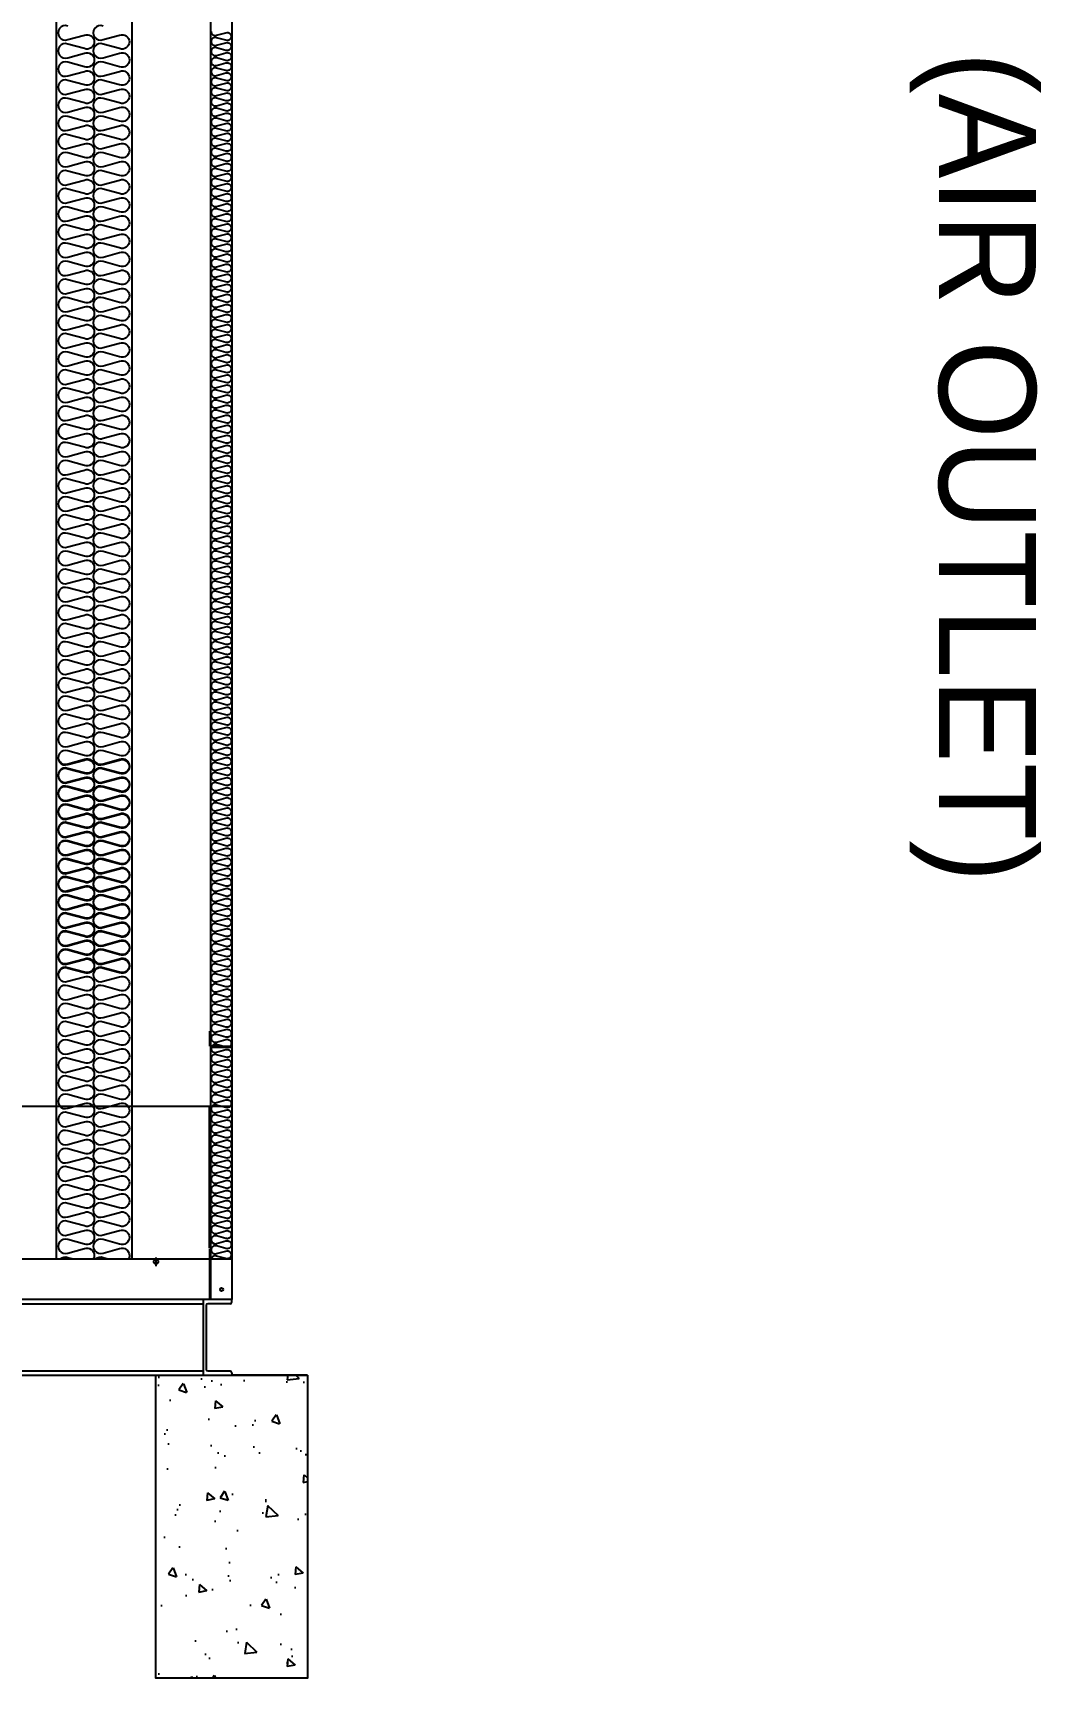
# Model space of a CAD drawing. Header units: millimetres. Extents: x 3347 to 35460, y 2813 to 25521.
# Drawn here: x 10565 to 12562, y 9870 to 13130 of the extents above; entities that cross this region are included whole.
import ezdxf
from ezdxf.enums import TextEntityAlignment as Align

# ---------------------------------------------------------------- set-up
doc = ezdxf.new("R2010")
doc.units = ezdxf.units.MM
doc.linetypes.add('CENTER', pattern=[2, 1.25, -0.25, 0.25, -0.25])
doc.linetypes.add('HIDDEN', pattern=[0.375, 0.25, -0.125])
for name, color, linetype in [('center', 1, 'CENTER'), ('SMS', 220, 'Continuous'), ('냉각탑', 4, 'Continuous'), ('냉각탑_text', 3, 'Continuous'), ('냉각탑_찬넬방진', 1, 'Continuous')]:
    doc.layers.add(name, color=color, linetype=linetype)
doc.styles.add('돋움', font='Dotum.ttf')

# ---------------------------------------------------------------- blocks, each defined once
blk = doc.blocks.new('3')
at = {"color": 7}
for p, q in [((10917.2, 14220.2), (10917.2, 10700.2)), ((10959.2, 14220.2), (10959.2, 10620.2)), ((10611.2, 14178.2), (10611.2, 10700.2)), ((10761.2, 14178.2), (10761.2, 10700.2)), ((10959.2, 10700.2), (6759.2, 10700.2))]:
    blk.add_line(p, q, dxfattribs=at)
for p, q in [((10959.2, 14220.2), (10959.2, 10620.2)), ((10917.2, 13828.2), (10917.2, 11122.2)), ((10959.2, 13828.2), (10959.2, 11122.2)), ((10915.2, 11152.2), (10915.2, 11122.2)), ((10917.2, 11122.2), (10959.2, 11122.2)), ((10917.2, 11120.2), (10959.2, 11120.2)), ((10917.2, 11120.2), (10917.2, 10620.2)), ((10959.2, 11120.2), (10959.2, 10822.2)), ((10959.2, 11120.2), (10959.2, 10620.2)), ((6803.2, 11003.2), (10959.2, 11003.2)), ((10915.2, 10722.2), (10915.2, 11003.2)), ((10915.2, 10720.2), (10915.2, 10620.2)), ((10959.2, 10620.2), (6759.2, 10620.2)), ((10959.2, 10620.2), (6803.2, 10620.2)), ((10959.2, 10620.2), (8860.2, 10620.2)), ((10959.2, 10620.2), (10917.2, 10620.2)), ((10959.2, 10620.2), (10917.2, 10620.2))]:
    blk.add_line(p, q)
at = {"ltscale": 500}
blk.add_line((11009.2, 10470.2), (10959.2, 10470.2), dxfattribs=at)
at = {"ltscale": 500, "elevation": 0}
blk.add_lwpolyline([(6759.2, 14220.2), (10959.2, 14220.2), (10959.2, 10620.2), (6759.2, 10620.2)], close=True, dxfattribs=at)
for centre, radius in [((10809.2, 10695.2), 4.5), ((10939.2, 10640.2), 3)]:
    blk.add_circle(centre, radius)
at = {"layer": 'center'}
blk.add_line((10809.2, 10703.7), (10809.2, 10686.7), dxfattribs=at)
at = {"layer": 'SMS', "color": 5, "elevation": 0}
for points in [[(10918.3, 13132.9, 0.524856), (10929.1, 13125.4), (10947.4, 13130.4, -1.449198), (10947.4, 13115.4), (10929.1, 13120.4, 0.524856), (10918.3, 13112.9, 0.524856), (10929.1, 13105.5), (10947.4, 13110.4, -1.449198), (10947.4, 13095.5), (10929.1, 13100.4, 0.524856), (10918.3, 13093, 0.524856), (10929.1, 13085.5), (10947.4, 13090.5, -1.449198), (10947.4, 13075.5), (10929.1, 13080.5, 0.524856), (10918.3, 13073, 0.524856), (10929.1, 13065.6), (10947.4, 13070.5, -1.449198), (10947.4, 13055.6), (10929.1, 13060.5, 0.524856), (10918.3, 13053.1, 0.417249), (10926.4, 13045.1)], [(10634.7, 13143.7, 1.449198), (10634.7, 13116.8), (10667.6, 13125.7, -0.524856), (10687, 13112.3, -0.524856), (10667.6, 13098.9), (10634.7, 13107.8, 1.449198), (10634.7, 13080.9), (10667.6, 13089.8, -0.524856), (10687, 13076.4, -0.524856), (10667.6, 13063), (10634.7, 13071.9, 1.449198), (10634.7, 13045), (10667.6, 13053.9, -0.524856), (10687, 13040.5, -0.524856), (10667.6, 13027.1), (10634.7, 13036, 1.449198), (10634.7, 13009.1), (10667.6, 13018, -0.524856), (10687, 13004.6, -0.524856), (10667.6, 12991.2), (10634.7, 13000.1, 1.449198), (10634.7, 12973.2), (10667.6, 12982.1, -0.524856), (10687, 12968.7, -0.524856), (10667.6, 12955.2), (10634.7, 12964.2, 1.449198), (10634.7, 12937.3), (10667.6, 12946.2, -0.524856), (10687, 12932.8, -0.524856), (10667.6, 12919.3), (10634.7, 12928.2, 1.449198), (10634.7, 12901.4), (10667.6, 12910.3, -0.524856), (10687, 12896.9, -0.524856), (10667.6, 12883.4), (10634.7, 12892.3, 1.449198), (10634.7, 12865.5), (10667.6, 12874.4, -0.524856), (10687, 12860.9, -0.524856), (10667.6, 12847.5), (10634.7, 12856.4, 1.449198), (10634.7, 12829.6), (10667.6, 12838.5, -0.524856), (10687, 12825, -0.524856), (10667.6, 12811.6), (10634.7, 12820.5, 1.449198), (10634.7, 12793.7), (10667.6, 12802.6, -0.524856), (10687, 12789.1, -0.524856), (10667.6, 12775.7), (10634.7, 12784.6, 1.449198), (10634.7, 12757.7), (10667.6, 12766.6, -0.524856), (10687, 12753.2, -0.524856), (10667.6, 12739.8), (10634.7, 12748.7, 1.449198), (10634.7, 12721.8), (10667.6, 12730.7, -0.524856), (10687, 12717.3, -0.524856), (10667.6, 12703.9), (10634.7, 12712.8, 1.449198), (10634.7, 12685.9), (10667.6, 12694.8, -0.524856), (10687, 12681.4, -0.524856), (10667.6, 12668), (10634.7, 12676.9, 1.449198), (10634.7, 12650), (10667.6, 12658.9, -0.524856), (10687, 12645.5, -0.524856), (10667.6, 12632.1), (10634.7, 12641, 1.449198), (10634.7, 12614.1), (10667.6, 12623, -0.524856), (10687, 12609.6, -0.524856), (10667.6, 12596.1), (10634.7, 12605.1, 1.449198), (10634.7, 12578.2), (10667.6, 12587.1, -0.524856), (10687, 12573.7, -0.524856), (10667.6, 12560.2), (10634.7, 12569.1, 1.449198), (10634.7, 12542.3), (10667.6, 12551.2, -0.524856), (10687, 12537.8, -0.524856), (10667.6, 12524.3), (10634.7, 12533.2, 1.449198), (10634.7, 12506.4), (10667.6, 12515.3, -0.524856), (10687, 12501.8, -0.524856), (10667.6, 12488.4), (10634.7, 12497.3, 1.449198), (10634.7, 12470.5), (10667.6, 12479.4, -0.524856), (10687, 12465.9, -0.524856), (10667.6, 12452.5), (10634.7, 12461.4, 1.449198), (10634.7, 12434.6), (10667.6, 12443.5, -0.524856), (10687, 12430, -0.524856), (10667.6, 12416.6), (10634.7, 12425.5, 1.449198), (10634.7, 12398.6), (10667.6, 12407.5, -0.524856), (10687, 12394.1, -0.524856), (10667.6, 12380.7), (10634.7, 12389.6, 1.449198), (10634.7, 12362.7), (10667.6, 12371.6, -0.524856), (10687, 12358.2, -0.524856), (10667.6, 12344.8), (10634.7, 12353.7, 1.449198), (10634.7, 12326.8), (10667.6, 12335.7, -0.524856), (10687, 12322.3, -0.417249), (10672.5, 12307.9)], [(10704.3, 13143.7, 1.449198), (10704.3, 13116.8), (10737.2, 13125.7, -0.524856), (10756.6, 13112.3, -0.524856), (10737.2, 13098.9), (10704.3, 13107.8, 1.449198), (10704.3, 13080.9), (10737.2, 13089.8, -0.524856), (10756.6, 13076.4, -0.524856), (10737.2, 13063), (10704.3, 13071.9, 1.449198), (10704.3, 13045), (10737.2, 13053.9, -0.524856), (10756.6, 13040.5, -0.524856), (10737.2, 13027.1), (10704.3, 13036, 1.449198), (10704.3, 13009.1), (10737.2, 13018, -0.524856), (10756.6, 13004.6, -0.524856), (10737.2, 12991.2), (10704.3, 13000.1, 1.449198), (10704.3, 12973.2), (10737.2, 12982.1, -0.524856), (10756.6, 12968.7, -0.524856), (10737.2, 12955.2), (10704.3, 12964.2, 1.449198), (10704.3, 12937.3), (10737.2, 12946.2, -0.524856), (10756.6, 12932.8, -0.524856), (10737.2, 12919.3), (10704.3, 12928.2, 1.449198), (10704.3, 12901.4), (10737.2, 12910.3, -0.524856), (10756.6, 12896.9, -0.524856), (10737.2, 12883.4), (10704.3, 12892.3, 1.449198), (10704.3, 12865.5), (10737.2, 12874.4, -0.524856), (10756.6, 12860.9, -0.524856), (10737.2, 12847.5), (10704.3, 12856.4, 1.449198), (10704.3, 12829.6), (10737.2, 12838.5, -0.524856), (10756.6, 12825, -0.524856), (10737.2, 12811.6), (10704.3, 12820.5, 1.449198), (10704.3, 12793.7), (10737.2, 12802.6, -0.524856), (10756.6, 12789.1, -0.524856), (10737.2, 12775.7), (10704.3, 12784.6, 1.449198), (10704.3, 12757.7), (10737.2, 12766.6, -0.524856), (10756.6, 12753.2, -0.524856), (10737.2, 12739.8), (10704.3, 12748.7, 1.449198), (10704.3, 12721.8), (10737.2, 12730.7, -0.524856), (10756.6, 12717.3, -0.524856), (10737.2, 12703.9), (10704.3, 12712.8, 1.449198), (10704.3, 12685.9), (10737.2, 12694.8, -0.524856), (10756.6, 12681.4, -0.524856), (10737.2, 12668), (10704.3, 12676.9, 1.449198), (10704.3, 12650), (10737.2, 12658.9, -0.524856), (10756.6, 12645.5, -0.524856), (10737.2, 12632.1), (10704.3, 12641, 1.449198), (10704.3, 12614.1), (10737.2, 12623, -0.524856), (10756.6, 12609.6, -0.524856), (10737.2, 12596.1), (10704.3, 12605.1, 1.449198), (10704.3, 12578.2), (10737.2, 12587.1, -0.524856), (10756.6, 12573.7, -0.524856), (10737.2, 12560.2), (10704.3, 12569.1, 1.449198), (10704.3, 12542.3), (10737.2, 12551.2, -0.524856), (10756.6, 12537.8, -0.524856), (10737.2, 12524.3), (10704.3, 12533.2, 1.449198), (10704.3, 12506.4), (10737.2, 12515.3, -0.524856), (10756.6, 12501.8, -0.524856), (10737.2, 12488.4), (10704.3, 12497.3, 1.449198), (10704.3, 12470.5), (10737.2, 12479.4, -0.524856), (10756.6, 12465.9, -0.524856), (10737.2, 12452.5), (10704.3, 12461.4, 1.449198), (10704.3, 12434.6), (10737.2, 12443.5, -0.524856), (10756.6, 12430, -0.524856), (10737.2, 12416.6), (10704.3, 12425.5, 1.449198), (10704.3, 12398.6), (10737.2, 12407.5, -0.524856), (10756.6, 12394.1, -0.524856), (10737.2, 12380.7), (10704.3, 12389.6, 1.449198), (10704.3, 12362.7), (10737.2, 12371.6, -0.524856), (10756.6, 12358.2, -0.524856), (10737.2, 12344.8), (10704.3, 12353.7, 1.449198), (10704.3, 12326.8), (10737.2, 12335.7, -0.524856), (10756.6, 12322.3, -0.417249), (10742.1, 12307.9)], [(10958, 13061.1, -0.446849), (10947.4, 13055.6), (10929.1, 13060.5, 0.524856), (10918.3, 13053.1, 0.524856), (10929.1, 13045.6), (10947.4, 13050.6, -1.449198), (10947.4, 13035.6), (10929.1, 13040.6, 0.524856), (10918.3, 13033.1, 0.524856), (10929.1, 13025.7), (10947.4, 13030.6, -1.449198), (10947.4, 13015.7), (10929.1, 13020.6, 0.524856), (10918.3, 13013.2, 0.524856), (10929.1, 13005.7), (10947.4, 13010.7, -1.449198), (10947.4, 12995.7), (10929.1, 13000.7, 0.524856), (10918.3, 12993.2, 0.524856), (10929.1, 12985.8), (10947.4, 12990.7, -1.449198), (10947.4, 12975.8), (10929.1, 12980.7, 0.524856), (10918.3, 12973.3, 0.524856), (10929.1, 12965.8), (10947.4, 12970.8, -1.449198), (10947.4, 12955.8), (10929.1, 12960.8, 0.524856), (10918.3, 12953.3, 0.524856), (10929.1, 12945.9), (10947.4, 12950.8, -1.449198), (10947.4, 12935.9), (10929.1, 12940.8, 0.524856), (10918.3, 12933.4, 0.524856), (10929.1, 12925.9), (10947.4, 12930.9, -1.449198), (10947.4, 12915.9), (10929.1, 12920.9, 0.524856), (10918.3, 12913.4, 0.524856), (10929.1, 12906), (10947.4, 12910.9, -1.449198), (10947.4, 12896), (10929.1, 12900.9, 0.524856), (10918.3, 12893.5, 0.524856), (10929.1, 12886), (10947.4, 12891, -1.449198), (10947.4, 12876), (10929.1, 12881, 0.524856), (10918.3, 12873.5, 0.524856), (10929.1, 12866.1), (10947.4, 12871, -1.449198), (10947.4, 12856.1), (10929.1, 12861, 0.524856), (10918.3, 12853.6, 0.524856), (10929.1, 12846.1), (10947.4, 12851.1, -1.449198), (10947.4, 12836.1), (10929.1, 12841.1, 0.524856), (10918.3, 12833.6, 0.524856), (10929.1, 12826.2), (10947.4, 12831.1, -1.449198), (10947.4, 12816.2), (10929.1, 12821.1, 0.524856), (10918.3, 12813.7, 0.524856), (10929.1, 12806.2), (10947.4, 12811.2, -1.449198), (10947.4, 12796.2), (10929.1, 12801.2, 0.524856), (10918.3, 12793.7, 0.524856), (10929.1, 12786.3), (10947.4, 12791.2, -1.449198), (10947.4, 12776.3), (10929.1, 12781.2, 0.524856), (10918.3, 12773.8, 0.524856), (10929.1, 12766.3), (10947.4, 12771.3, -1.449198), (10947.4, 12756.3), (10929.1, 12761.3, 0.524856), (10918.3, 12753.8, 0.524856), (10929.1, 12746.4), (10947.4, 12751.3, -1.449198), (10947.4, 12736.4), (10929.1, 12741.3, 0.524856), (10918.3, 12733.9, 0.524856), (10929.1, 12726.4), (10947.4, 12731.4, -1.449198), (10947.4, 12716.4), (10929.1, 12721.4, 0.524856), (10918.3, 12713.9, 0.524856), (10929.1, 12706.5), (10947.4, 12711.4, -1.449198), (10947.4, 12696.5), (10929.1, 12701.4, 0.524856), (10918.3, 12694, 0.524856), (10929.1, 12686.5), (10947.4, 12691.5, -1.449198), (10947.4, 12676.5), (10929.1, 12681.5, 0.524856), (10918.3, 12674, 0.524856), (10929.1, 12666.6), (10947.4, 12671.5, -1.449198), (10947.4, 12656.6), (10929.1, 12661.5, 0.524856), (10918.3, 12654.1, 0.524856), (10929.1, 12646.6), (10947.4, 12651.6, -1.449198), (10947.4, 12636.6), (10929.1, 12641.6, 0.524856), (10918.3, 12634.1, 0.524856), (10929.1, 12626.7), (10947.4, 12631.6, -1.449198), (10947.4, 12616.7), (10929.1, 12621.6, 0.524856), (10918.3, 12614.2, 0.524856), (10929.1, 12606.7), (10947.4, 12611.7, -1.449198), (10947.4, 12596.7), (10929.1, 12601.7, 0.524856), (10918.3, 12594.2, 0.524856), (10929.1, 12586.8), (10947.4, 12591.7, -1.449198), (10947.4, 12576.8), (10929.1, 12581.7, 0.524856), (10918.3, 12574.3, 0.524856), (10929.1, 12566.8), (10947.4, 12571.8, -1.449198), (10947.4, 12556.8), (10929.1, 12561.8, 0.524856), (10918.3, 12554.3, 0.524856), (10929.1, 12546.9), (10947.4, 12551.8, -1.449198), (10947.4, 12536.9), (10929.1, 12541.8, 0.524856), (10918.3, 12534.4, 0.524856), (10929.1, 12526.9), (10947.4, 12531.9, -1.449198), (10947.4, 12516.9), (10929.1, 12521.9, 0.524856), (10918.3, 12514.4, 0.524856), (10929.1, 12507), (10947.4, 12511.9, -1.449198), (10947.4, 12497), (10929.1, 12501.9, 0.524856), (10918.3, 12494.5, 0.524856), (10929.1, 12487), (10947.4, 12492, -1.449198), (10947.4, 12477), (10929.1, 12482, 0.524856), (10918.3, 12474.5, 0.417249), (10926.4, 12466.6)], [(10958, 12482.5, -0.446849), (10947.4, 12477), (10929.1, 12482, 0.524856), (10918.3, 12474.5, 0.524856), (10929.1, 12467.1), (10947.4, 12472, -1.449198), (10947.4, 12457.1), (10929.1, 12462, 0.524856), (10918.3, 12454.6, 0.524856), (10929.1, 12447.1), (10947.4, 12452.1, -1.449198), (10947.4, 12437.1), (10929.1, 12442.1, 0.524856), (10918.3, 12434.6, 0.524856), (10929.1, 12427.2), (10947.4, 12432.1, -1.449198), (10947.4, 12417.2), (10929.1, 12422.1, 0.524856), (10918.3, 12414.7, 0.524856), (10929.1, 12407.2), (10947.4, 12412.2, -1.449198), (10947.4, 12397.2), (10929.1, 12402.2, 0.524856), (10918.3, 12394.7, 0.524856), (10929.1, 12387.3), (10947.4, 12392.2, -1.449198), (10947.4, 12377.3), (10929.1, 12382.2, 0.524856), (10918.3, 12374.8, 0.524856), (10929.1, 12367.3), (10947.4, 12372.3, -1.449198), (10947.4, 12357.3), (10929.1, 12362.3, 0.524856), (10918.3, 12354.8, 0.524856), (10929.1, 12347.4), (10947.4, 12352.3, -1.449198), (10947.4, 12337.4), (10929.1, 12342.3, 0.524856), (10918.3, 12334.9, 0.524856), (10929.1, 12327.4), (10947.4, 12332.4, -1.449198), (10947.4, 12317.4), (10929.1, 12322.4, 0.524856), (10918.3, 12314.9, 0.524856), (10929.1, 12307.5), (10947.4, 12312.4, -1.449198), (10947.4, 12297.5), (10929.1, 12302.4, 0.524856), (10918.3, 12295, 0.524856), (10929.1, 12287.5), (10947.4, 12292.5, -1.449198), (10947.4, 12277.5), (10929.1, 12282.5, 0.524856), (10918.3, 12275, 0.524856), (10929.1, 12267.6), (10947.4, 12272.5, -1.449198), (10947.4, 12257.6), (10929.1, 12262.5, 0.524856), (10918.3, 12255.1, 0.524856), (10929.1, 12247.6), (10947.4, 12252.6, -1.449198), (10947.4, 12237.6), (10929.1, 12242.6, 0.524856), (10918.3, 12235.1, 0.524856), (10929.1, 12227.7), (10947.4, 12232.6, -1.449198), (10947.4, 12217.7), (10929.1, 12222.6, 0.524856), (10918.3, 12215.2, 0.524856), (10929.1, 12207.7), (10947.4, 12212.7, -1.449198), (10947.4, 12197.7), (10929.1, 12202.7, 0.524856), (10918.3, 12195.2, 0.524856), (10929.1, 12187.8), (10947.4, 12192.7, -1.449198), (10947.4, 12177.8), (10929.1, 12182.7, 0.524856), (10918.3, 12175.3, 0.524856), (10929.1, 12167.8), (10947.4, 12172.8, -1.449198), (10947.4, 12157.8), (10929.1, 12162.8, 0.524856), (10918.3, 12155.3, 0.524856), (10929.1, 12147.9), (10947.4, 12152.8, -1.449198), (10947.4, 12137.9), (10929.1, 12142.8, 0.524856), (10918.3, 12135.4, 0.524856), (10929.1, 12127.9), (10947.4, 12132.9, -1.449198), (10947.4, 12117.9), (10929.1, 12122.9, 0.524856), (10918.3, 12115.4, 0.524856), (10929.1, 12108), (10947.4, 12112.9, -1.449198), (10947.4, 12098), (10929.1, 12102.9, 0.524856), (10918.3, 12095.5, 0.524856), (10929.1, 12088), (10947.4, 12093, -1.449198), (10947.4, 12078), (10929.1, 12083, 0.524856), (10918.3, 12075.5, 0.524856), (10929.1, 12068.1), (10947.4, 12073, -1.449198), (10947.4, 12058.1), (10929.1, 12063, 0.524856), (10918.3, 12055.6, 0.524856), (10929.1, 12048.1), (10947.4, 12053.1, -1.449198), (10947.4, 12038.1), (10929.1, 12043.1, 0.524856), (10918.3, 12035.6, 0.524856), (10929.1, 12028.2), (10947.4, 12033.1, -1.449198), (10947.4, 12018.2), (10929.1, 12023.1, 0.524856), (10918.3, 12015.7, 0.524856), (10929.1, 12008.2), (10947.4, 12013.2, -1.449198), (10947.4, 11998.2), (10929.1, 12003.2, 0.524856), (10918.3, 11995.7, 0.524856), (10929.1, 11988.3), (10947.4, 11993.2, -1.449198), (10947.4, 11978.3), (10929.1, 11983.2, 0.524856), (10918.3, 11975.8, 0.524856), (10929.1, 11968.3), (10947.4, 11973.3, -1.449198), (10947.4, 11958.3), (10929.1, 11963.3, 0.524856), (10918.3, 11955.8, 0.524856), (10929.1, 11948.4), (10947.4, 11953.3, -1.449198), (10947.4, 11938.4), (10929.1, 11943.3, 0.524856), (10918.3, 11935.9, 0.524856), (10929.1, 11928.4), (10947.4, 11933.4, -1.449198), (10947.4, 11918.4), (10929.1, 11923.4, 0.524856), (10918.3, 11915.9, 0.524856), (10929.1, 11908.5), (10947.4, 11913.4, -1.449198), (10947.4, 11898.5), (10929.1, 11903.4, 0.524856), (10918.3, 11896, 0.417249), (10926.4, 11888)], [(10615.7, 12336.7, 0.446849), (10634.7, 12326.8), (10667.6, 12335.7, -0.524856), (10687, 12322.3, -0.524856), (10667.6, 12308.9), (10634.7, 12317.8, 1.449198), (10634.7, 12290.9), (10667.6, 12299.8, -0.524856), (10687, 12286.4, -0.524856), (10667.6, 12273), (10634.7, 12281.9, 1.449198), (10634.7, 12255), (10667.6, 12263.9, -0.524856), (10687, 12250.5, -0.524856), (10667.6, 12237), (10634.7, 12246, 1.449198), (10634.7, 12219.1), (10667.6, 12228, -0.524856), (10687, 12214.6, -0.524856), (10667.6, 12201.1), (10634.7, 12210, 1.449198), (10634.7, 12183.2), (10667.6, 12192.1, -0.524856), (10687, 12178.7, -0.524856), (10667.6, 12165.2), (10634.7, 12174.1, 1.449198), (10634.7, 12147.3), (10667.6, 12156.2, -0.524856), (10687, 12142.7, -0.524856), (10667.6, 12129.3), (10634.7, 12138.2, 1.449198), (10634.7, 12111.4), (10667.6, 12120.3, -0.524856), (10687, 12106.8, -0.524856), (10667.6, 12093.4), (10634.7, 12102.3, 1.449198), (10634.7, 12075.5), (10667.6, 12084.4, -0.524856), (10687, 12070.9, -0.524856), (10667.6, 12057.5), (10634.7, 12066.4, 1.449198), (10634.7, 12039.5), (10667.6, 12048.4, -0.524856), (10687, 12035, -0.524856), (10667.6, 12021.6), (10634.7, 12030.5, 1.449198), (10634.7, 12003.6), (10667.6, 12012.5, -0.524856), (10687, 11999.1, -0.524856), (10667.6, 11985.7), (10634.7, 11994.6, 1.449198), (10634.7, 11967.7), (10667.6, 11976.6, -0.524856), (10687, 11963.2, -0.524856), (10667.6, 11949.8), (10634.7, 11958.7, 1.449198), (10634.7, 11931.8), (10667.6, 11940.7, -0.524856), (10687, 11927.3, -0.524856), (10667.6, 11913.9), (10634.7, 11922.8, 1.449198), (10634.7, 11895.9), (10667.6, 11904.8, -0.524856), (10687, 11891.4, -0.524856), (10667.6, 11877.9), (10634.7, 11886.9, 1.449198), (10634.7, 11860), (10667.6, 11868.9, -0.524856), (10687, 11855.5, -0.524856), (10667.6, 11842), (10634.7, 11850.9, 1.449198), (10634.7, 11824.1), (10667.6, 11833, -0.524856), (10687, 11819.6, -0.524856), (10667.6, 11806.1), (10634.7, 11815, 1.449198), (10634.7, 11788.2), (10667.6, 11797.1, -0.524856), (10687, 11783.6, -0.524856), (10667.6, 11770.2), (10634.7, 11779.1, 1.449198), (10634.7, 11752.3), (10667.6, 11761.2, -0.524856), (10687, 11747.7, -0.524856), (10667.6, 11734.3), (10634.7, 11743.2, 1.449198), (10634.7, 11716.4), (10667.6, 11725.3, -0.524856), (10687, 11711.8, -0.524856), (10667.6, 11698.4), (10634.7, 11707.3, 1.449198), (10634.7, 11680.4), (10667.6, 11689.3, -0.524856), (10687, 11675.9, -0.524856), (10667.6, 11662.5), (10634.7, 11671.4, 1.449198), (10634.7, 11644.5), (10667.6, 11653.4, -0.524856), (10687, 11640, -0.524856), (10667.6, 11626.6), (10634.7, 11635.5, 1.449198), (10634.7, 11608.6), (10667.6, 11617.5, -0.524856), (10687, 11604.1, -0.524856), (10667.6, 11590.7), (10634.7, 11599.6, 1.449198), (10634.7, 11572.7), (10667.6, 11581.6, -0.524856), (10687, 11568.2, -0.524856), (10667.6, 11554.8), (10634.7, 11563.7, 1.449198), (10634.7, 11536.8), (10667.6, 11545.7, -0.524856), (10687, 11532.3, -0.524856), (10667.6, 11518.8), (10634.7, 11527.8, 1.449198), (10634.7, 11500.9), (10667.6, 11509.8, -0.524856), (10687, 11496.4, -0.524856), (10667.6, 11482.9), (10634.7, 11491.8, 1.449198), (10634.7, 11465), (10667.6, 11473.9, -0.524856), (10687, 11460.5, -0.524856), (10667.6, 11447), (10634.7, 11455.9, 1.449198), (10634.7, 11429.1), (10667.6, 11438, -0.524856), (10687, 11424.5, -0.524856), (10667.6, 11411.1), (10634.7, 11420, 1.449198), (10634.7, 11393.2), (10667.6, 11402.1, -0.524856), (10687, 11388.6, -0.524856), (10667.6, 11375.2), (10634.7, 11384.1, 1.449198), (10634.7, 11357.3), (10667.6, 11366.2, -0.524856), (10687, 11352.7, -0.524856), (10667.6, 11339.3), (10634.7, 11348.2, 1.449198), (10634.7, 11321.3), (10667.6, 11330.2, -0.524856), (10687, 11316.8, -0.524856), (10667.6, 11303.4), (10634.7, 11312.3, 0.440524), (10615.7, 11302.7, 0.440524)], [(10685.3, 12336.7, 0.446849), (10704.3, 12326.8), (10737.2, 12335.7, -0.524856), (10756.6, 12322.3, -0.524856), (10737.2, 12308.9), (10704.3, 12317.8, 1.449198), (10704.3, 12290.9), (10737.2, 12299.8, -0.524856), (10756.6, 12286.4, -0.524856), (10737.2, 12273), (10704.3, 12281.9, 1.449198), (10704.3, 12255), (10737.2, 12263.9, -0.524856), (10756.6, 12250.5, -0.524856), (10737.2, 12237), (10704.3, 12246, 1.449198), (10704.3, 12219.1), (10737.2, 12228, -0.524856), (10756.6, 12214.6, -0.524856), (10737.2, 12201.1), (10704.3, 12210, 1.449198), (10704.3, 12183.2), (10737.2, 12192.1, -0.524856), (10756.6, 12178.7, -0.524856), (10737.2, 12165.2), (10704.3, 12174.1, 1.449198), (10704.3, 12147.3), (10737.2, 12156.2, -0.524856), (10756.6, 12142.7, -0.524856), (10737.2, 12129.3), (10704.3, 12138.2, 1.449198), (10704.3, 12111.4), (10737.2, 12120.3, -0.524856), (10756.6, 12106.8, -0.524856), (10737.2, 12093.4), (10704.3, 12102.3, 1.449198), (10704.3, 12075.5), (10737.2, 12084.4, -0.524856), (10756.6, 12070.9, -0.524856), (10737.2, 12057.5), (10704.3, 12066.4, 1.449198), (10704.3, 12039.5), (10737.2, 12048.4, -0.524856), (10756.6, 12035, -0.524856), (10737.2, 12021.6), (10704.3, 12030.5, 1.449198), (10704.3, 12003.6), (10737.2, 12012.5, -0.524856), (10756.6, 11999.1, -0.524856), (10737.2, 11985.7), (10704.3, 11994.6, 1.449198), (10704.3, 11967.7), (10737.2, 11976.6, -0.524856), (10756.6, 11963.2, -0.524856), (10737.2, 11949.8), (10704.3, 11958.7, 1.449198), (10704.3, 11931.8), (10737.2, 11940.7, -0.524856), (10756.6, 11927.3, -0.524856), (10737.2, 11913.9), (10704.3, 11922.8, 1.449198), (10704.3, 11895.9), (10737.2, 11904.8, -0.524856), (10756.6, 11891.4, -0.524856), (10737.2, 11877.9), (10704.3, 11886.9, 1.449198), (10704.3, 11860), (10737.2, 11868.9, -0.524856), (10756.6, 11855.5, -0.524856), (10737.2, 11842), (10704.3, 11850.9, 1.449198), (10704.3, 11824.1), (10737.2, 11833, -0.524856), (10756.6, 11819.6, -0.524856), (10737.2, 11806.1), (10704.3, 11815, 1.449198), (10704.3, 11788.2), (10737.2, 11797.1, -0.524856), (10756.6, 11783.6, -0.524856), (10737.2, 11770.2), (10704.3, 11779.1, 1.449198), (10704.3, 11752.3), (10737.2, 11761.2, -0.524856), (10756.6, 11747.7, -0.524856), (10737.2, 11734.3), (10704.3, 11743.2, 1.449198), (10704.3, 11716.4), (10737.2, 11725.3, -0.524856), (10756.6, 11711.8, -0.524856), (10737.2, 11698.4), (10704.3, 11707.3, 1.449198), (10704.3, 11680.4), (10737.2, 11689.3, -0.524856), (10756.6, 11675.9, -0.524856), (10737.2, 11662.5), (10704.3, 11671.4, 1.449198), (10704.3, 11644.5), (10737.2, 11653.4, -0.524856), (10756.6, 11640, -0.524856), (10737.2, 11626.6), (10704.3, 11635.5, 1.449198), (10704.3, 11608.6), (10737.2, 11617.5, -0.524856), (10756.6, 11604.1, -0.524856), (10737.2, 11590.7), (10704.3, 11599.6, 1.449198), (10704.3, 11572.7), (10737.2, 11581.6, -0.524856), (10756.6, 11568.2, -0.524856), (10737.2, 11554.8), (10704.3, 11563.7, 1.449198), (10704.3, 11536.8), (10737.2, 11545.7, -0.524856), (10756.6, 11532.3, -0.524856), (10737.2, 11518.8), (10704.3, 11527.8, 1.449198), (10704.3, 11500.9), (10737.2, 11509.8, -0.524856), (10756.6, 11496.4, -0.524856), (10737.2, 11482.9), (10704.3, 11491.8, 1.449198), (10704.3, 11465), (10737.2, 11473.9, -0.524856), (10756.6, 11460.5, -0.524856), (10737.2, 11447), (10704.3, 11455.9, 1.449198), (10704.3, 11429.1), (10737.2, 11438, -0.524856), (10756.6, 11424.5, -0.524856), (10737.2, 11411.1), (10704.3, 11420, 1.449198), (10704.3, 11393.2), (10737.2, 11402.1, -0.524856), (10756.6, 11388.6, -0.524856), (10737.2, 11375.2), (10704.3, 11384.1, 1.449198), (10704.3, 11357.3), (10737.2, 11366.2, -0.524856), (10756.6, 11352.7, -0.524856), (10737.2, 11339.3), (10704.3, 11348.2, 1.449198), (10704.3, 11321.3), (10737.2, 11330.2, -0.524856), (10756.6, 11316.8, -0.524856), (10737.2, 11303.4), (10704.3, 11312.3, 0.440524), (10685.4, 11302.7, 0.440524)], [(10958, 11904, -0.446849), (10947.4, 11898.5), (10929.1, 11903.4, 0.524856), (10918.3, 11896, 0.524856), (10929.1, 11888.5), (10947.4, 11893.5, -1.449198), (10947.4, 11878.5), (10929.1, 11883.5, 0.524856), (10918.3, 11876, 0.524856), (10929.1, 11868.6), (10947.4, 11873.5, -1.449198), (10947.4, 11858.6), (10929.1, 11863.5, 0.524856), (10918.3, 11856.1, 0.524856), (10929.1, 11848.6), (10947.4, 11853.6, -1.449198), (10947.4, 11838.6), (10929.1, 11843.6, 0.524856), (10918.3, 11836.1, 0.524856), (10929.1, 11828.7), (10947.4, 11833.6, -1.449198), (10947.4, 11818.7), (10929.1, 11823.6, 0.524856), (10918.3, 11816.2, 0.524856), (10929.1, 11808.7), (10947.4, 11813.7, -1.449198), (10947.4, 11798.7), (10929.1, 11803.7, 0.524856), (10918.3, 11796.2, 0.524856), (10929.1, 11788.8), (10947.4, 11793.7, -1.449198), (10947.4, 11778.8), (10929.1, 11783.7, 0.524856), (10918.3, 11776.3, 0.524856), (10929.1, 11768.8), (10947.4, 11773.8, -1.449198), (10947.4, 11758.8), (10929.1, 11763.8, 0.524856), (10918.3, 11756.3, 0.524856), (10929.1, 11748.9), (10947.4, 11753.8, -1.449198), (10947.4, 11738.9), (10929.1, 11743.8, 0.524856), (10918.3, 11736.4, 0.524856), (10929.1, 11728.9), (10947.4, 11733.9, -1.449198), (10947.4, 11718.9), (10929.1, 11723.9, 0.524856), (10918.3, 11716.4, 0.524856), (10929.1, 11709), (10947.4, 11713.9, -1.449198), (10947.4, 11699), (10929.1, 11703.9, 0.524856), (10918.3, 11696.5, 0.524856), (10929.1, 11689), (10947.4, 11694, -1.449198), (10947.4, 11679), (10929.1, 11684, 0.524856), (10918.3, 11676.5, 0.524856), (10929.1, 11669.1), (10947.4, 11674, -1.449198), (10947.4, 11659.1), (10929.1, 11664, 0.524856), (10918.3, 11656.6, 0.524856), (10929.1, 11649.1), (10947.4, 11654.1, -1.449198), (10947.4, 11639.1), (10929.1, 11644.1, 0.524856), (10918.3, 11636.6, 0.524856), (10929.1, 11629.2), (10947.4, 11634.1, -1.449198), (10947.4, 11619.2), (10929.1, 11624.1, 0.524856), (10918.3, 11616.7, 0.524856), (10929.1, 11609.2), (10947.4, 11614.2, -1.449198), (10947.4, 11599.2), (10929.1, 11604.2, 0.524856), (10918.3, 11596.7, 0.524856), (10929.1, 11589.3), (10947.4, 11594.2, -1.449198), (10947.4, 11579.3), (10929.1, 11584.2, 0.524856), (10918.3, 11576.8, 0.524856), (10929.1, 11569.3), (10947.4, 11574.3, -1.449198), (10947.4, 11559.3), (10929.1, 11564.3, 0.524856), (10918.3, 11556.8, 0.524856), (10929.1, 11549.4), (10947.4, 11554.3, -1.449198), (10947.4, 11539.4), (10929.1, 11544.3, 0.524856), (10918.3, 11536.9, 0.524856), (10929.1, 11529.4), (10947.4, 11534.4, -1.449198), (10947.4, 11519.4), (10929.1, 11524.4, 0.524856), (10918.3, 11516.9, 0.524856), (10929.1, 11509.5), (10947.4, 11514.4, -1.449198), (10947.4, 11499.5), (10929.1, 11504.4, 0.524856), (10918.3, 11497, 0.524856), (10929.1, 11489.5), (10947.4, 11494.5, -1.449198), (10947.4, 11479.5), (10929.1, 11484.5, 0.524856), (10918.3, 11477, 0.524856), (10929.1, 11469.6), (10947.4, 11474.5, -1.449198), (10947.4, 11459.6), (10929.1, 11464.5, 0.524856), (10918.3, 11457.1, 0.524856), (10929.1, 11449.6), (10947.4, 11454.6, -1.449198), (10947.4, 11439.6), (10929.1, 11444.6, 0.524856), (10918.3, 11437.1, 0.524856), (10929.1, 11429.7), (10947.4, 11434.6, -1.449198), (10947.4, 11419.7), (10929.1, 11424.6, 0.524856), (10918.3, 11417.2, 0.524856), (10929.1, 11409.7), (10947.4, 11414.7, -1.449198), (10947.4, 11399.7), (10929.1, 11404.7, 0.524856), (10918.3, 11397.2, 0.524856), (10929.1, 11389.8), (10947.4, 11394.7, -1.449198), (10947.4, 11379.8), (10929.1, 11384.7, 0.524856), (10918.3, 11377.3, 0.524856), (10929.1, 11369.8), (10947.4, 11374.8, -1.449198), (10947.4, 11359.8), (10929.1, 11364.8, 0.524856), (10918.3, 11357.3, 0.524856), (10929.1, 11349.9), (10947.4, 11354.8, -1.449198), (10947.4, 11339.9), (10929.1, 11344.8, 0.524856), (10918.3, 11337.4, 0.524856), (10929.1, 11329.9), (10947.4, 11334.9, -1.449198), (10947.4, 11319.9), (10929.1, 11324.9, 0.524856), (10918.3, 11317.4, 0.417249), (10926.4, 11309.5)], [(10615.7, 11691.7, 0.446849), (10634.7, 11681.8), (10667.6, 11690.7, -0.524856), (10687, 11677.3, -0.524856), (10667.6, 11663.9), (10634.7, 11672.8, 1.449198), (10634.7, 11645.9), (10667.6, 11654.8, -0.524856), (10687, 11641.4, -0.524856), (10667.6, 11628), (10634.7, 11636.9, 1.449198), (10634.7, 11610), (10667.6, 11618.9, -0.524856), (10687, 11605.5, -0.524856), (10667.6, 11592), (10634.7, 11601, 1.449198), (10634.7, 11574.1), (10667.6, 11583, -0.524856), (10687, 11569.6, -0.524856), (10667.6, 11556.1), (10634.7, 11565, 1.449198), (10634.7, 11538.2), (10667.6, 11547.1, -0.524856), (10687, 11533.7, -0.524856), (10667.6, 11520.2), (10634.7, 11529.1, 1.449198), (10634.7, 11502.3), (10667.6, 11511.2, -0.524856), (10687, 11497.7, -0.524856), (10667.6, 11484.3), (10634.7, 11493.2, 1.449198), (10634.7, 11466.4), (10667.6, 11475.3, -0.524856), (10687, 11461.8, -0.524856), (10667.6, 11448.4), (10634.7, 11457.3, 1.449198), (10634.7, 11430.5), (10667.6, 11439.4, -0.524856), (10687, 11425.9, -0.524856), (10667.6, 11412.5), (10634.7, 11421.4, 1.449198), (10634.7, 11394.5), (10667.6, 11403.4, -0.524856), (10687, 11390, -0.524856), (10667.6, 11376.6), (10634.7, 11385.5, 1.449198), (10634.7, 11358.6), (10667.6, 11367.5, -0.524856), (10687, 11354.1, -0.524856), (10667.6, 11340.7), (10634.7, 11349.6, 1.449198), (10634.7, 11322.7), (10667.6, 11331.6, -0.524856), (10687, 11318.2, -0.524856), (10667.6, 11304.8), (10634.7, 11313.7, 1.449198), (10634.7, 11286.8), (10667.6, 11295.7, -0.524856), (10687, 11282.3, -0.524856), (10667.6, 11268.9), (10634.7, 11277.8, 1.449198), (10634.7, 11250.9), (10667.6, 11259.8, -0.524856), (10687, 11246.4, -0.524856), (10667.6, 11232.9), (10634.7, 11241.9, 1.449198), (10634.7, 11215), (10667.6, 11223.9, -0.524856), (10687, 11210.5, -0.524856), (10667.6, 11197), (10634.7, 11205.9, 1.449198), (10634.7, 11179.1), (10667.6, 11188, -0.524856), (10687, 11174.6, -0.524856), (10667.6, 11161.1), (10634.7, 11170, 1.449198), (10634.7, 11143.2), (10667.6, 11152.1, -0.524856), (10687, 11138.6, -0.524856), (10667.6, 11125.2), (10634.7, 11134.1, 1.449198), (10634.7, 11107.3), (10667.6, 11116.2, -0.524856), (10687, 11102.7, -0.524856), (10667.6, 11089.3), (10634.7, 11098.2, 1.449198), (10634.7, 11071.4), (10667.6, 11080.3, -0.524856), (10687, 11066.8, -0.524856), (10667.6, 11053.4), (10634.7, 11062.3, 1.449198), (10634.7, 11035.4), (10667.6, 11044.3, -0.524856), (10687, 11030.9, -0.524856), (10667.6, 11017.5), (10634.7, 11026.4, 1.449198), (10634.7, 10999.5), (10667.6, 11008.4, -0.524856), (10687, 10995, -0.524856), (10667.6, 10981.6), (10634.7, 10990.5, 1.449198), (10634.7, 10963.6), (10667.6, 10972.5, -0.524856), (10687, 10959.1, -0.524856), (10667.6, 10945.7), (10634.7, 10954.6, 1.449198), (10634.7, 10927.7), (10667.6, 10936.6, -0.524856), (10687, 10923.2, -0.524856), (10667.6, 10909.8), (10634.7, 10918.7, 1.449198), (10634.7, 10891.8), (10667.6, 10900.7, -0.524856), (10687, 10887.3, -0.524856), (10667.6, 10873.8), (10634.7, 10882.8, 1.449198), (10634.7, 10855.9), (10667.6, 10864.8, -0.524856), (10687, 10851.4, -0.524856), (10667.6, 10837.9), (10634.7, 10846.8, 1.449198), (10634.7, 10820), (10667.6, 10828.9, -0.524856), (10687, 10815.5, -0.524856), (10667.6, 10802), (10634.7, 10810.9, 1.449198), (10634.7, 10784.1), (10667.6, 10793, -0.524856), (10687, 10779.5, -0.524856), (10667.6, 10766.1), (10634.7, 10775, 1.449198), (10634.7, 10748.2), (10667.6, 10757.1, -0.524856), (10687, 10743.6, -0.524856), (10667.6, 10730.2), (10634.7, 10739.1, 1.449198), (10634.7, 10712.3), (10667.6, 10721.2, -0.524856), (10687, 10707.7, -0.1385), (10684.9, 10700.2, -0.1385)], [(10685.3, 11691.7, 0.446849), (10704.3, 11681.8), (10737.2, 11690.7, -0.524856), (10756.6, 11677.3, -0.524856), (10737.2, 11663.9), (10704.3, 11672.8, 1.449198), (10704.3, 11645.9), (10737.2, 11654.8, -0.524856), (10756.6, 11641.4, -0.524856), (10737.2, 11628), (10704.3, 11636.9, 1.449198), (10704.3, 11610), (10737.2, 11618.9, -0.524856), (10756.6, 11605.5, -0.524856), (10737.2, 11592), (10704.3, 11601, 1.449198), (10704.3, 11574.1), (10737.2, 11583, -0.524856), (10756.6, 11569.6, -0.524856), (10737.2, 11556.1), (10704.3, 11565, 1.449198), (10704.3, 11538.2), (10737.2, 11547.1, -0.524856), (10756.6, 11533.7, -0.524856), (10737.2, 11520.2), (10704.3, 11529.1, 1.449198), (10704.3, 11502.3), (10737.2, 11511.2, -0.524856), (10756.6, 11497.7, -0.524856), (10737.2, 11484.3), (10704.3, 11493.2, 1.449198), (10704.3, 11466.4), (10737.2, 11475.3, -0.524856), (10756.6, 11461.8, -0.524856), (10737.2, 11448.4), (10704.3, 11457.3, 1.449198), (10704.3, 11430.5), (10737.2, 11439.4, -0.524856), (10756.6, 11425.9, -0.524856), (10737.2, 11412.5), (10704.3, 11421.4, 1.449198), (10704.3, 11394.5), (10737.2, 11403.4, -0.524856), (10756.6, 11390, -0.524856), (10737.2, 11376.6), (10704.3, 11385.5, 1.449198), (10704.3, 11358.6), (10737.2, 11367.5, -0.524856), (10756.6, 11354.1, -0.524856), (10737.2, 11340.7), (10704.3, 11349.6, 1.449198), (10704.3, 11322.7), (10737.2, 11331.6, -0.524856), (10756.6, 11318.2, -0.524856), (10737.2, 11304.8), (10704.3, 11313.7, 1.449198), (10704.3, 11286.8), (10737.2, 11295.7, -0.524856), (10756.6, 11282.3, -0.524856), (10737.2, 11268.9), (10704.3, 11277.8, 1.449198), (10704.3, 11250.9), (10737.2, 11259.8, -0.524856), (10756.6, 11246.4, -0.524856), (10737.2, 11232.9), (10704.3, 11241.9, 1.449198), (10704.3, 11215), (10737.2, 11223.9, -0.524856), (10756.6, 11210.5, -0.524856), (10737.2, 11197), (10704.3, 11205.9, 1.449198), (10704.3, 11179.1), (10737.2, 11188, -0.524856), (10756.6, 11174.6, -0.524856), (10737.2, 11161.1), (10704.3, 11170, 1.449198), (10704.3, 11143.2), (10737.2, 11152.1, -0.524856), (10756.6, 11138.6, -0.524856), (10737.2, 11125.2), (10704.3, 11134.1, 1.449198), (10704.3, 11107.3), (10737.2, 11116.2, -0.524856), (10756.6, 11102.7, -0.524856), (10737.2, 11089.3), (10704.3, 11098.2, 1.449198), (10704.3, 11071.4), (10737.2, 11080.3, -0.524856), (10756.6, 11066.8, -0.524856), (10737.2, 11053.4), (10704.3, 11062.3, 1.449198), (10704.3, 11035.4), (10737.2, 11044.3, -0.524856), (10756.6, 11030.9, -0.524856), (10737.2, 11017.5), (10704.3, 11026.4, 1.449198), (10704.3, 10999.5), (10737.2, 11008.4, -0.524856), (10756.6, 10995, -0.524856), (10737.2, 10981.6), (10704.3, 10990.5, 1.449198), (10704.3, 10963.6), (10737.2, 10972.5, -0.524856), (10756.6, 10959.1, -0.524856), (10737.2, 10945.7), (10704.3, 10954.6, 1.449198), (10704.3, 10927.7), (10737.2, 10936.6, -0.524856), (10756.6, 10923.2, -0.524856), (10737.2, 10909.8), (10704.3, 10918.7, 1.449198), (10704.3, 10891.8), (10737.2, 10900.7, -0.524856), (10756.6, 10887.3, -0.524856), (10737.2, 10873.8), (10704.3, 10882.8, 1.449198), (10704.3, 10855.9), (10737.2, 10864.8, -0.524856), (10756.6, 10851.4, -0.524856), (10737.2, 10837.9), (10704.3, 10846.8, 1.449198), (10704.3, 10820), (10737.2, 10828.9, -0.524856), (10756.6, 10815.5, -0.524856), (10737.2, 10802), (10704.3, 10810.9, 1.449198), (10704.3, 10784.1), (10737.2, 10793, -0.524856), (10756.6, 10779.5, -0.524856), (10737.2, 10766.1), (10704.3, 10775, 1.449198), (10704.3, 10748.2), (10737.2, 10757.1, -0.524856), (10756.6, 10743.6, -0.524856), (10737.2, 10730.2), (10704.3, 10739.1, 1.449198), (10704.3, 10712.3), (10737.2, 10721.2, -0.524856), (10756.6, 10707.7, -0.1385), (10754.5, 10700.2, -0.1385)], [(10634.7, 11312.3, 1.449198), (10634.7, 11285.4), (10667.6, 11294.3, -0.524856), (10687, 11280.9, -0.524856), (10667.6, 11267.5), (10634.7, 11276.4, 0.54148), (10615.2, 11262.2, 0.54148)], [(10704.3, 11312.3, 1.449198), (10704.3, 11285.4), (10737.2, 11294.3, -0.524856), (10756.6, 11280.9, -0.524856), (10737.2, 11267.5), (10704.3, 11276.4, 0.54148), (10684.8, 11262.2, 0.54148)], [(10958, 11325.4, -0.446849), (10947.4, 11319.9), (10929.1, 11324.9, 0.524856), (10918.3, 11317.4, 0.524856), (10929.1, 11310), (10947.4, 11314.9, -1.449198), (10947.4, 11300), (10929.1, 11304.9, 0.524856), (10918.3, 11297.5, 0.524856), (10929.1, 11290), (10947.4, 11295, -1.449198), (10947.4, 11280), (10929.1, 11285, 0.524856), (10918.3, 11277.5, 0.524856), (10929.1, 11270.1), (10947.4, 11275, -1.449198), (10947.4, 11260.1), (10929.1, 11265, 0.524856), (10918.3, 11257.6, 0.524856), (10929.1, 11250.1), (10947.4, 11255.1, -1.449198), (10947.4, 11240.1), (10929.1, 11245.1, 0.524856), (10918.3, 11237.6, 0.524856), (10929.1, 11230.2), (10947.4, 11235.1, -1.449198), (10947.4, 11220.2), (10929.1, 11225.1, 0.524856), (10918.3, 11217.7, 0.524856), (10929.1, 11210.2), (10947.4, 11215.2, -1.449198), (10947.4, 11200.2), (10929.1, 11205.2, 0.524856), (10918.3, 11197.7, 0.524856), (10929.1, 11190.3), (10947.4, 11195.2, -1.449198), (10947.4, 11180.3), (10929.1, 11185.2, 0.524856), (10918.3, 11177.8, 0.524856), (10929.1, 11170.3), (10947.4, 11175.3, -1.449198), (10947.4, 11160.3), (10929.1, 11165.3, 0.524856), (10918.3, 11157.8, 0.524856), (10929.1, 11150.4), (10947.4, 11155.3, -1.449198), (10947.4, 11140.4), (10929.1, 11145.3, 0.524856), (10918.3, 11137.9, 0.524856), (10929.1, 11130.4), (10947.4, 11135.4, -1.449198), (10947.4, 11120.4), (10929.1, 11125.4, 0.524856), (10918.3, 11117.9, 0.524856), (10929.1, 11110.5), (10947.4, 11115.4, -1.449198), (10947.4, 11100.5), (10929.1, 11105.4, 0.524856), (10918.3, 11098, 0.524856), (10929.1, 11090.5), (10947.4, 11095.5, -1.449198), (10947.4, 11080.5), (10929.1, 11085.5, 0.524856), (10918.3, 11078, 0.524856), (10929.1, 11070.6), (10947.4, 11075.5, -1.449198), (10947.4, 11060.6), (10929.1, 11065.5, 0.524856), (10918.3, 11058.1, 0.524856), (10929.1, 11050.6), (10947.4, 11055.6, -1.449198), (10947.4, 11040.6), (10929.1, 11045.6, 0.524856), (10918.3, 11038.1, 0.524856), (10929.1, 11030.7), (10947.4, 11035.6, -1.449198), (10947.4, 11020.7), (10929.1, 11025.6, 0.524856), (10918.3, 11018.2, 0.524856), (10929.1, 11010.7), (10947.4, 11015.7, -1.449198), (10947.4, 11000.7), (10929.1, 11005.7, 0.524856), (10918.3, 10998.2, 0.524856), (10929.1, 10990.8), (10947.4, 10995.7, -1.449198), (10947.4, 10980.8), (10929.1, 10985.7, 0.524856), (10918.3, 10978.3, 0.524856), (10929.1, 10970.8), (10947.4, 10975.8, -1.449198), (10947.4, 10960.8), (10929.1, 10965.8, 0.524856), (10918.3, 10958.3, 0.524856), (10929.1, 10950.9), (10947.4, 10955.8, -1.449198), (10947.4, 10940.9), (10929.1, 10945.8, 0.524856), (10918.3, 10938.4, 0.524856), (10929.1, 10930.9), (10947.4, 10935.9, -1.449198), (10947.4, 10920.9), (10929.1, 10925.9, 0.524856), (10918.3, 10918.4, 0.524856), (10929.1, 10911), (10947.4, 10915.9, -1.449198), (10947.4, 10901), (10929.1, 10905.9, 0.524856), (10918.3, 10898.5, 0.524856), (10929.1, 10891), (10947.4, 10896, -1.449198), (10947.4, 10881), (10929.1, 10886, 0.524856), (10918.3, 10878.5, 0.524856), (10929.1, 10871.1), (10947.4, 10876, -1.449198), (10947.4, 10861.1), (10929.1, 10866, 0.524856), (10918.3, 10858.6, 0.524856), (10929.1, 10851.1), (10947.4, 10856.1, -1.449198), (10947.4, 10841.1), (10929.1, 10846.1, 0.524856), (10918.3, 10838.6, 0.524856), (10929.1, 10831.2), (10947.4, 10836.1, -1.449198), (10947.4, 10821.2), (10929.1, 10826.1, 0.524856), (10918.3, 10818.7, 0.524856), (10929.1, 10811.2), (10947.4, 10816.2, -1.449198), (10947.4, 10801.2), (10929.1, 10806.2, 0.524856), (10918.3, 10798.7, 0.524856), (10929.1, 10791.3), (10947.4, 10796.2, -1.449198), (10947.4, 10781.3), (10929.1, 10786.2, 0.524856), (10918.3, 10778.8, 0.524856), (10929.1, 10771.3), (10947.4, 10776.3, -1.449198), (10947.4, 10761.3), (10929.1, 10766.3, 0.524856), (10918.3, 10758.8, 0.524856), (10929.1, 10751.4), (10947.4, 10756.3, -1.449198), (10947.4, 10741.4), (10929.1, 10746.3, 0.524856), (10918.3, 10738.9, 0.417249), (10926.4, 10730.9)], [(10958, 10746.9, -0.446849), (10947.4, 10741.4), (10929.1, 10746.3, 0.524856), (10918.3, 10738.9, 0.524856), (10929.1, 10731.4), (10947.4, 10736.4, -1.449198), (10947.4, 10721.4), (10929.1, 10726.4, 0.524856), (10918.3, 10718.9, 0.524856), (10929.1, 10711.5), (10947.4, 10716.4, -1.449198), (10947.4, 10701.5), (10929.1, 10706.4, 0.476486), (10918.4, 10700.2, 0.476486)], [(10645.7, 10700.2), (10634.7, 10703.2, 0.287554), (10619.7, 10700.2)], [(10715.3, 10700.2), (10704.3, 10703.2, 0.287554), (10689.3, 10700.2)]]:
    blk.add_lwpolyline(points, format="xyb", dxfattribs=at)
at = {"layer": '냉각탑', "color": 6, "linetype": 'HIDDEN'}
blk.add_line((10959.2, 10620.2), (9677, 10620.2), dxfattribs=at)
at = {"layer": '냉각탑_찬넬방진', "ltscale": 30}
for p, q in [((6815.6, 10611.7), (10902.7, 10611.7)), ((7115.6, 10611.7), (10902.7, 10611.7)), ((6759.2, 10470.2), (10902.7, 10470.2)), ((6759.2, 10470.2), (10902.7, 10470.2)), ((6815.6, 10478.7), (10902.7, 10478.7))]:
    blk.add_line(p, q, dxfattribs=at)
at = {"layer": '냉각탑_찬넬방진', "ltscale": 150}
for p, q in [((10902.7, 10620.2), (10902.7, 10470.2)), ((10959.2, 10620.2), (10902.7, 10620.2)), ((10959.2, 10620.2), (10902.7, 10620.2)), ((10959.2, 10620.2), (10902.7, 10620.2)), ((10959.2, 10620.2), (10902.7, 10620.2)), ((10908.4, 10608.4), (10908.4, 10482.1)), ((10955.8, 10611.7), (10911.8, 10611.7)), ((10955.8, 10611.7), (10911.8, 10611.7)), ((10955.8, 10611.7), (10911.8, 10611.7)), ((10955.8, 10611.7), (10911.8, 10611.7)), ((10959.2, 10615.1), (10959.2, 10620.2)), ((10959.2, 10615.1), (10959.2, 10620.2)), ((10959.2, 10615.1), (10959.2, 10620.2)), ((10959.2, 10615.1), (10959.2, 10620.2)), ((10902.7, 10470.2), (10959.2, 10470.2)), ((10911.8, 10478.7), (10955.8, 10478.7)), ((10959.2, 10475.3), (10959.2, 10470.2))]:
    blk.add_line(p, q, dxfattribs=at)
for centre, start, end in [((10911.8, 10608.4), 90, 180), ((10911.8, 10608.4), 90, 180), ((10911.8, 10608.4), 90, 180), ((10911.8, 10608.4), 90, 180), ((10955.8, 10615.1), 270, 0), ((10955.8, 10615.1), 270, 0), ((10955.8, 10615.1), 270, 0), ((10955.8, 10615.1), 270, 0), ((10911.8, 10482.1), 180, 270), ((10955.8, 10475.3), 0, 90)]:
    blk.add_arc(centre, 3.39, start, end, dxfattribs=at)

msp = doc.modelspace()

# ---------------------------------------------------------------- hatches: boundary and pattern name
h = msp.add_hatch()
h.set_pattern_fill('AR-CONC', color=4, angle=-90)
h.set_pattern_definition([(320, (-191174.31, 345250.29), (-15.939086, -182.18467), [19.05, -209.55]), (265, (-191174.31, 345250.29), (191.056845, 35.24342), [15.24, -167.64058]), (10.451445, (-191175.64, 345235.1), (175.11775, -146.94125), [16.19001, -178.090245]), (316.1842, (-191123.51, 345250.3), (-42.04233, -271.07904), [28.575, -314.325]), (6.63556, (-191127.02, 345227.7), (247.42612, -237.40413), [24.28502, -267.1356]), (261.18415, (-191123.51, 345250.3), (247.42612, -237.40413), [22.85997, -251.45973]), (291, (-191136.21, 345224.89), (-102.2652, -151.61439), [19.05, -209.55]), (236, (-191136.21, 345224.89), (184.18797, -61.80203), [15.24, -167.64]), (341.451445, (-191144.74, 345212.25), (81.92277, -213.41642), [16.19001, -178.08994]), (307.5, (-191174.314, 345250.29), (84.555039, -3.088603), [0, -165.608, 0, -170.18, 0, -168.275]), (277.5, (-191174.31, 345250.29), (100.180575, -66.819663), [0, -97.028, 0, -161.798, 0, -64.135]), (237.5, (-191174.314, 345306.93), (-5.728744, -135.590595), [0, -63.5, 0, -198.12, 0, -262.89]), (227.5, (-191174.31, 345332.33), (25.42649, -148.12918), [0, -82.55, 0, -131.572, 0, -186.69])])
h.paths.add_polyline_path([(10809.2, 10470.4), (10809.2, 9870.4), (11109.2, 9870.2), (11109.2, 10470.2)])

# ---------------------------------------------------------------- linework, layer by layer
at = {"ltscale": 500}
msp.add_line((11109.2, 10470.3), (10959.2, 10470.3), dxfattribs=at)
msp.add_lwpolyline([(11109.2, 10470.3), (11109.2, 9870.3), (10809.2, 9870.3), (10809.2, 10470.3)], close=True, dxfattribs=at)

# ---------------------------------------------------------------- block references
msp.add_blockref('3', (0, 0))

# ---------------------------------------------------------------- texts
at = {"layer": '냉각탑_text', "style": '돋움'}
msp.add_text('(AIR OUTLET)', height=192, rotation=270, dxfattribs=at).set_placement((12456.1, 12269.8), align=Align.MIDDLE_CENTER)

doc.saveas('drawing.dxf')
